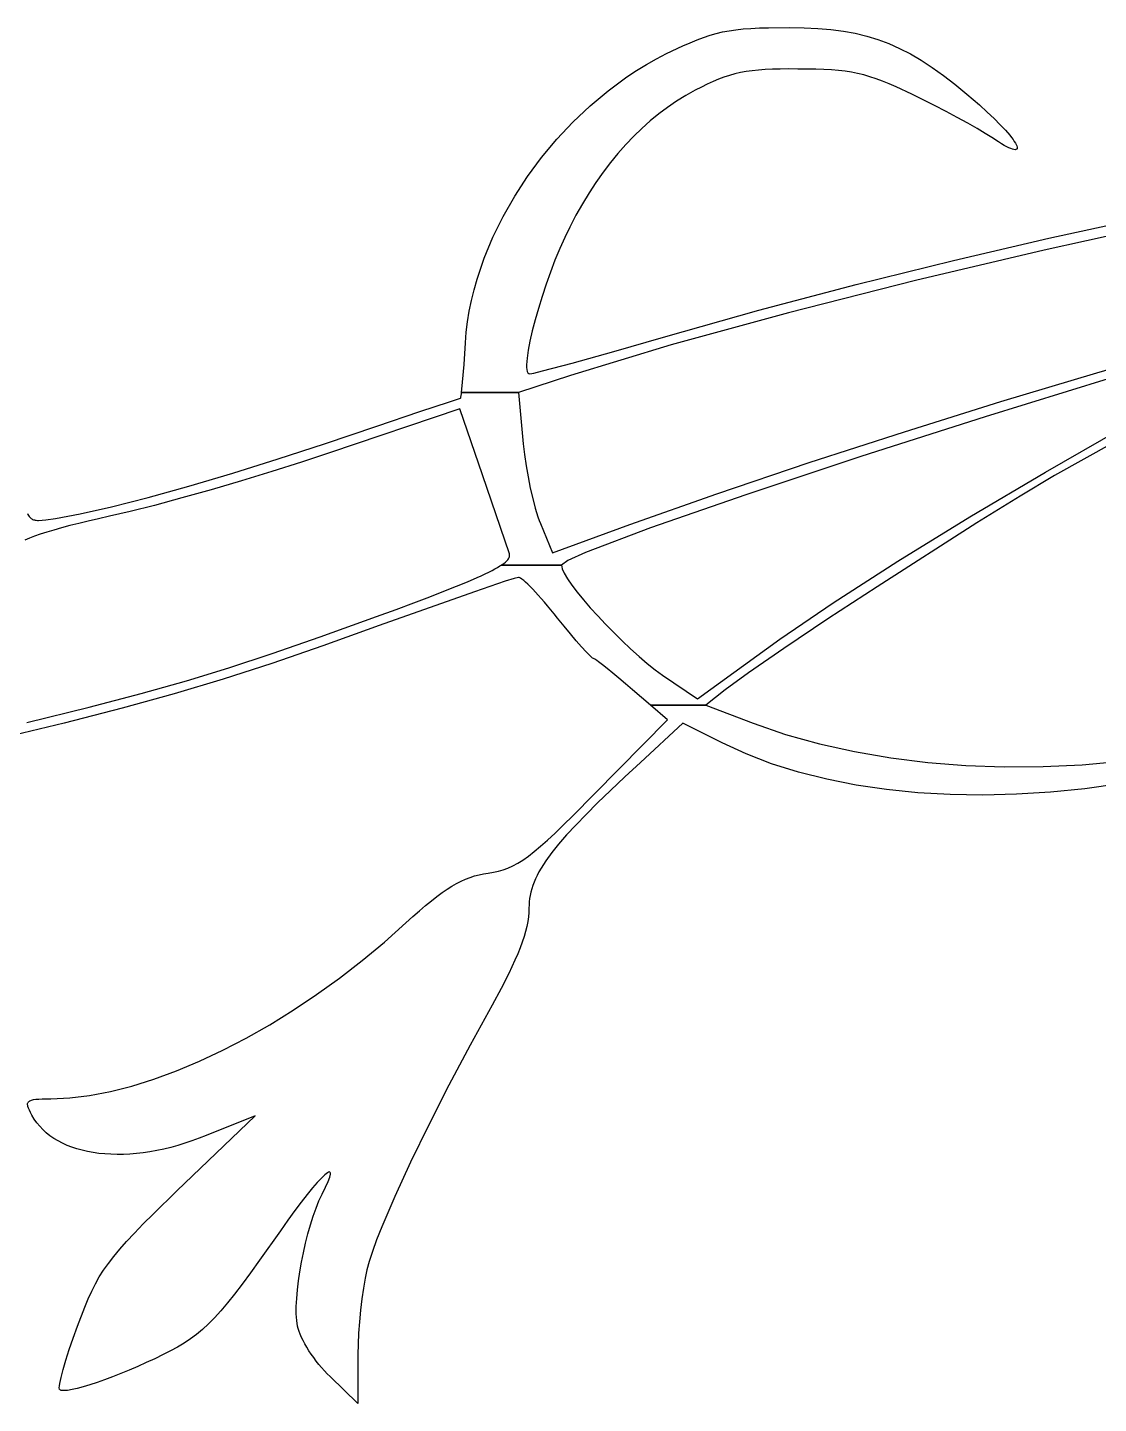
# Model space of a CAD drawing. Extents: x -119 to 121, y -47 to 51.
# Drawn here: x 52.27 to 61.54, y 33.26 to 45.17 of the extents above; entities that cross this region are included whole.
import ezdxf

# ---------------------------------------------------------------- set-up
doc = ezdxf.new("R2010")
doc.units = 0
doc.layers.add('BLACK', color=7, linetype='CONTINUOUS')

msp = doc.modelspace()

# ---------------------------------------------------------------- linework, layer by layer
at = {"layer": 'BLACK', "linetype": 'CONTINUOUS'}
for p, q in [((58.4639, 45.1613), (58.531, 45.1664)), ((58.531, 45.1664), (58.6038, 45.17)), ((58.6038, 45.17), (58.6832, 45.1723)), ((58.6832, 45.1723), (58.8662, 45.1739)), ((58.8662, 45.1739), (58.9921, 45.1721)), ((58.9921, 45.1721), (59.111, 45.1665)), ((59.111, 45.1665), (59.2238, 45.1568)), ((58.0051, 45.0423), (58.0645, 45.0667)), ((58.0645, 45.0667), (58.1212, 45.088)), ((58.1212, 45.088), (58.1763, 45.1064)), ((58.1763, 45.1064), (58.2308, 45.122)), ((58.2308, 45.122), (58.2858, 45.1351)), ((58.2858, 45.1351), (58.3423, 45.1459)), ((58.3423, 45.1459), (58.4013, 45.1545)), ((58.4013, 45.1545), (58.4639, 45.1613)), ((59.2238, 45.1568), (59.3314, 45.1426)), ((59.3314, 45.1426), (59.4345, 45.1236)), ((59.4345, 45.1236), (59.5339, 45.0995)), ((59.5339, 45.0995), (59.6305, 45.0699)), ((59.6305, 45.0699), (59.7252, 45.0345)), ((57.7127, 44.9027), (57.8008, 44.9481)), ((57.8008, 44.9481), (57.942, 45.0145)), ((57.942, 45.0145), (58.0051, 45.0423)), ((59.7252, 45.0345), (59.8187, 44.9931)), ((59.8187, 44.9931), (59.9118, 44.9451)), ((59.9118, 44.9451), (60.0055, 44.8904)), ((57.5406, 44.8017), (57.626, 44.8539)), ((57.626, 44.8539), (57.7127, 44.9027)), ((58.6549, 44.8102), (58.5964, 44.8059)), ((58.7176, 44.813), (58.6549, 44.8102)), ((58.7851, 44.8146), (58.7176, 44.813)), ((58.8579, 44.8149), (58.7851, 44.8146)), ((58.9367, 44.814), (58.8579, 44.8149)), ((59.0929, 44.8125), (58.9367, 44.814)), ((59.1623, 44.8102), (59.0929, 44.8125)), ((59.227, 44.8067), (59.1623, 44.8102)), ((60.0055, 44.8904), (60.1004, 44.8286)), ((60.1004, 44.8286), (60.1976, 44.7593)), ((57.2937, 44.6269), (57.4568, 44.7464)), ((57.4568, 44.7464), (57.5406, 44.8017)), ((58.2023, 44.7058), (58.153, 44.6833)), ((58.2501, 44.7257), (58.2023, 44.7058)), ((58.2971, 44.7433), (58.2501, 44.7257)), ((58.3439, 44.7587), (58.2971, 44.7433)), ((58.3911, 44.772), (58.3439, 44.7587)), ((58.4393, 44.7832), (58.3911, 44.772)), ((58.4892, 44.7925), (58.4393, 44.7832)), ((58.5413, 44.8), (58.4892, 44.7925)), ((58.5964, 44.8059), (58.5413, 44.8)), ((59.2877, 44.8017), (59.227, 44.8067)), ((59.3454, 44.7951), (59.2877, 44.8017)), ((59.4007, 44.7866), (59.3454, 44.7951)), ((59.4544, 44.7761), (59.4007, 44.7866)), ((59.5074, 44.7634), (59.4544, 44.7761)), ((59.5605, 44.7482), (59.5074, 44.7634)), ((59.6144, 44.7305), (59.5605, 44.7482)), ((59.6699, 44.7099), (59.6144, 44.7305)), ((59.7279, 44.6862), (59.6699, 44.7099)), ((60.1976, 44.7593), (60.2977, 44.6823)), ((57.1375, 44.4962), (57.2937, 44.6269)), ((57.9665, 44.585), (57.887, 44.5357)), ((58.0477, 44.6306), (57.9665, 44.585)), ((58.1017, 44.6583), (58.0477, 44.6306)), ((58.153, 44.6833), (58.1017, 44.6583)), ((59.7891, 44.6594), (59.7279, 44.6862)), ((59.9245, 44.5953), (59.7891, 44.6594)), ((60.0219, 44.5483), (59.9245, 44.5953)), ((60.2977, 44.6823), (60.4016, 44.5972)), ((60.4016, 44.5972), (60.5101, 44.5036)), ((56.989, 44.3555), (57.1375, 44.4962)), ((57.8092, 44.4825), (57.7331, 44.4255)), ((57.887, 44.5357), (57.8092, 44.4825)), ((60.1218, 44.4982), (60.0219, 44.5483)), ((60.2214, 44.4466), (60.1218, 44.4982)), ((60.5101, 44.5036), (60.5778, 44.4421)), ((56.8488, 44.2058), (56.989, 44.3555)), ((57.6587, 44.3648), (57.5861, 44.3002)), ((57.7331, 44.4255), (57.6587, 44.3648)), ((60.3178, 44.3951), (60.2214, 44.4466)), ((60.4083, 44.3453), (60.3178, 44.3951)), ((60.49, 44.2987), (60.4083, 44.3453)), ((60.5778, 44.4421), (60.6379, 44.3847)), ((60.6379, 44.3847), (60.6904, 44.3318)), ((60.6904, 44.3318), (60.735, 44.2839)), ((57.5153, 44.2318), (57.4462, 44.1596)), ((57.5861, 44.3002), (57.5153, 44.2318)), ((60.5602, 44.2568), (60.49, 44.2987)), ((60.6159, 44.2214), (60.5602, 44.2568)), ((60.6747, 44.1825), (60.6159, 44.2214)), ((60.735, 44.2839), (60.7717, 44.2412)), ((60.7717, 44.2412), (60.787, 44.2219)), ((60.787, 44.2219), (60.8003, 44.2041)), ((56.7175, 44.0482), (56.8488, 44.2058)), ((57.4462, 44.1596), (57.379, 44.0837)), ((60.7006, 44.1665), (60.6747, 44.1825)), ((60.7242, 44.1528), (60.7006, 44.1665)), ((60.7455, 44.1413), (60.7242, 44.1528)), ((60.7646, 44.1319), (60.7455, 44.1413)), ((60.7813, 44.1247), (60.7646, 44.1319)), ((60.7958, 44.1196), (60.7813, 44.1247)), ((60.8081, 44.1165), (60.7958, 44.1196)), ((60.8003, 44.2041), (60.8116, 44.1878)), ((60.8182, 44.1154), (60.8081, 44.1165)), ((60.8116, 44.1878), (60.8208, 44.173)), ((60.8261, 44.1163), (60.8182, 44.1154)), ((60.8208, 44.173), (60.8279, 44.1598)), ((60.8317, 44.1191), (60.8261, 44.1163)), ((60.8279, 44.1598), (60.8329, 44.1482)), ((60.8338, 44.1211), (60.8317, 44.1191)), ((60.8329, 44.1482), (60.8358, 44.1383)), ((60.8352, 44.1237), (60.8338, 44.1211)), ((60.8366, 44.1301), (60.8352, 44.1237)), ((60.8358, 44.1383), (60.8366, 44.1301)), ((56.596, 43.8836), (56.7175, 44.0482)), ((57.3136, 44.0039), (57.2501, 43.9203)), ((57.379, 44.0837), (57.3136, 44.0039)), ((56.4849, 43.7132), (56.596, 43.8836)), ((57.2501, 43.9203), (57.1885, 43.8329)), ((57.1287, 43.7417), (57.0709, 43.6467)), ((57.1885, 43.8329), (57.1287, 43.7417)), ((56.385, 43.5379), (56.4849, 43.7132)), ((57.0709, 43.6467), (57.0151, 43.5479)), ((56.2968, 43.3588), (56.385, 43.5379)), ((57.0151, 43.5479), (56.9612, 43.4453)), ((61.1098, 43.3491), (61.9036, 43.5217)), ((56.9612, 43.4453), (56.9177, 43.3566)), ((62.1397, 43.4817), (61.071, 43.2468)), ((56.2212, 43.177), (56.2968, 43.3588)), ((56.8751, 43.261), (56.8337, 43.1604)), ((56.9177, 43.3566), (56.8751, 43.261)), ((60.2843, 43.1564), (61.1098, 43.3491)), ((56.1588, 42.9936), (56.2212, 43.177)), ((56.8337, 43.1604), (56.794, 43.0563)), ((59.4425, 42.9471), (60.2843, 43.1564)), ((61.071, 43.2468), (59.9547, 42.9826)), ((56.794, 43.0563), (56.7565, 42.9506)), ((56.1104, 42.8094), (56.1328, 42.9015)), ((56.1328, 42.9015), (56.1588, 42.9936)), ((56.7565, 42.9506), (56.7215, 42.845)), ((58.6001, 42.7247), (59.4425, 42.9471)), ((59.9547, 42.9826), (58.8556, 42.7037)), ((56.0916, 42.7174), (56.1104, 42.8094)), ((56.7215, 42.845), (56.6897, 42.7412)), ((56.0765, 42.6257), (56.0916, 42.7174)), ((56.6897, 42.7412), (56.6613, 42.6409)), ((57.7725, 42.4928), (58.6001, 42.7247)), ((58.8556, 42.7037), (57.8385, 42.4249)), ((56.0653, 42.5343), (56.0765, 42.6257)), ((56.6369, 42.546), (56.6169, 42.458)), ((56.6613, 42.6409), (56.6369, 42.546)), ((56.0465, 42.2553), (56.058, 42.4434)), ((56.058, 42.4434), (56.0653, 42.5343)), ((56.6169, 42.458), (56.6018, 42.3789)), ((57.8385, 42.4249), (56.9682, 42.1612)), ((57.3437, 42.3687), (57.7725, 42.4928)), ((56.5921, 42.3102), (56.5881, 42.2538)), ((56.6018, 42.3789), (56.5921, 42.3102)), ((56.9823, 42.2679), (57.3437, 42.3687)), ((61.5253, 42.1835), (62.3301, 42.4148)), ((56.0342, 42.1029), (56.0465, 42.2553)), ((56.5881, 42.2538), (56.5884, 42.2307)), ((56.5884, 42.2307), (56.5904, 42.2113)), ((56.5904, 42.2113), (56.594, 42.1959)), ((56.594, 42.1959), (56.5993, 42.1846)), ((56.6507, 42.1817), (56.7268, 42.2001)), ((56.7268, 42.2001), (56.9823, 42.2679)), ((56.0246, 42.013), (56.0342, 42.1029)), ((56.9682, 42.1612), (56.5167, 42.013)), ((56.5993, 42.1846), (56.6064, 42.1776)), ((56.6064, 42.1776), (56.6154, 42.1753)), ((56.6154, 42.1753), (56.6507, 42.1817)), ((61.6233, 42.1305), (60.5596, 41.802)), ((60.6962, 41.9345), (61.5253, 42.1835)), ((55.9189, 41.9326), (56.0157, 41.9636)), ((56.0157, 41.9636), (56.0172, 41.966)), ((56.0172, 41.966), (56.019, 41.9732)), ((56.019, 41.9732), (56.0233, 42.0009)), ((56.0233, 42.0009), (56.0246, 42.013)), ((56.0246, 42.013), (56.5167, 42.013)), ((56.5167, 42.013), (56.0246, 42.013)), ((56.5167, 42.013), (56.559, 41.5685)), ((56.0087, 41.8719), (54.8798, 41.4909)), ((55.2914, 41.7225), (55.6647, 41.8481)), ((55.6647, 41.8481), (55.9189, 41.9326)), ((56.2062, 41.3004), (56.0087, 41.8719)), ((59.8602, 41.6733), (60.6962, 41.9345)), ((54.8374, 41.5685), (55.2914, 41.7225)), ((60.5596, 41.802), (59.4835, 41.4574)), ((59.0345, 41.4052), (59.8602, 41.6733)), ((61.0807, 41.3233), (61.7268, 41.692)), ((54.4373, 41.437), (54.8374, 41.5685)), ((54.8798, 41.4909), (54.6373, 41.4102)), ((56.559, 41.5685), (56.5635, 41.5227)), ((56.5635, 41.5227), (56.5691, 41.4757)), ((56.5691, 41.4757), (56.5831, 41.3791)), ((61.6688, 41.5775), (61.1592, 41.2933)), ((54.0427, 41.314), (54.4373, 41.437)), ((54.6373, 41.4102), (54.3807, 41.3285)), ((56.5831, 41.3791), (56.6003, 41.2815)), ((58.2364, 41.1357), (59.0345, 41.4052)), ((59.4835, 41.4574), (58.4868, 41.1267)), ((53.6638, 41.2024), (54.0427, 41.314)), ((54.1176, 41.2479), (53.8558, 41.1707)), ((54.3807, 41.3285), (54.1176, 41.2479)), ((56.439, 40.616), (56.2062, 41.3004)), ((56.6003, 41.2815), (56.6198, 41.1857)), ((60.4276, 40.9368), (61.0807, 41.3233)), ((61.1592, 41.2933), (60.8614, 41.1161)), ((53.3108, 41.1046), (53.6638, 41.2024)), ((53.8558, 41.1707), (53.6029, 41.0992)), ((56.6198, 41.1857), (56.641, 41.0946)), ((57.4833, 40.87), (58.2364, 41.1357)), ((58.4868, 41.1267), (57.6612, 40.8398)), ((60.8614, 41.1161), (60.4856, 40.8833)), ((52.7231, 40.9613), (52.9938, 41.0233)), ((52.9938, 41.0233), (53.3108, 41.1046)), ((53.3667, 41.0355), (53.1547, 40.9818)), ((53.6029, 41.0992), (53.3667, 41.0355)), ((56.641, 41.0946), (56.6632, 41.0109)), ((56.6632, 41.0109), (56.6854, 40.9374)), ((52.2653, 40.9659), (52.2696, 40.9563)), ((52.2696, 40.9563), (52.2742, 40.9477)), ((52.2742, 40.9477), (52.2792, 40.94)), ((52.2792, 40.94), (52.2846, 40.9333)), ((52.2846, 40.9333), (52.2903, 40.9273)), ((52.2903, 40.9273), (52.2964, 40.9222)), ((52.2964, 40.9222), (52.303, 40.9179)), ((52.303, 40.9179), (52.3099, 40.9143)), ((52.3099, 40.9143), (52.3173, 40.9113)), ((52.3173, 40.9113), (52.3251, 40.909)), ((52.3251, 40.909), (52.3333, 40.9073)), ((52.3333, 40.9073), (52.3421, 40.9062)), ((52.3421, 40.9062), (52.3513, 40.9055)), ((52.3513, 40.9055), (52.3609, 40.9053)), ((52.3609, 40.9053), (52.4259, 40.9099)), ((52.4259, 40.9099), (52.5087, 40.921)), ((52.5087, 40.921), (52.7231, 40.9613)), ((52.7096, 40.8792), (52.6321, 40.8596)), ((52.7925, 40.8992), (52.7096, 40.8792)), ((52.8809, 40.9196), (52.7925, 40.8992)), ((52.9748, 40.9405), (52.8809, 40.9196)), ((53.1547, 40.9818), (52.9748, 40.9405)), ((56.6854, 40.9374), (56.6964, 40.9054)), ((56.6964, 40.9054), (56.7072, 40.877)), ((56.7072, 40.877), (56.813, 40.623)), ((60.4856, 40.8833), (59.6229, 40.3311)), ((59.8031, 40.5529), (60.4276, 40.9368)), ((52.3266, 40.7676), (52.2819, 40.7502)), ((52.3768, 40.7853), (52.3266, 40.7676)), ((52.4325, 40.8033), (52.3768, 40.7853)), ((52.4936, 40.8217), (52.4325, 40.8033)), ((52.5601, 40.8405), (52.4936, 40.8217)), ((52.6321, 40.8596), (52.5601, 40.8405)), ((56.813, 40.623), (57.4833, 40.87)), ((57.6612, 40.8398), (57.0985, 40.6267)), ((52.2819, 40.7502), (52.2426, 40.7331)), ((56.3678, 40.5172), (56.3752, 40.5221)), ((56.3752, 40.5221), (56.3909, 40.5333)), ((56.3909, 40.5333), (56.4042, 40.544)), ((56.4042, 40.544), (56.4154, 40.5542)), ((56.4154, 40.5542), (56.4244, 40.564)), ((56.4244, 40.564), (56.4314, 40.5735)), ((56.4314, 40.5735), (56.4365, 40.5825)), ((56.4365, 40.5825), (56.4397, 40.5913)), ((56.4409, 40.608), (56.439, 40.616)), ((56.4397, 40.5913), (56.4412, 40.5997)), ((56.4412, 40.5997), (56.4409, 40.608)), ((56.9445, 40.5571), (56.8906, 40.5172)), ((57.0985, 40.6267), (56.9445, 40.5571)), ((59.2426, 40.1922), (59.8031, 40.5529)), ((56.0758, 40.3742), (56.1585, 40.4099)), ((56.1585, 40.4099), (56.1953, 40.4265)), ((56.1953, 40.4265), (56.2291, 40.4422)), ((56.2291, 40.4422), (56.2601, 40.4572)), ((56.2601, 40.4572), (56.2884, 40.4715)), ((56.2884, 40.4715), (56.3139, 40.4851)), ((56.3139, 40.4851), (56.3368, 40.498)), ((56.3368, 40.498), (56.3573, 40.5104)), ((56.3573, 40.5104), (56.3678, 40.5172)), ((56.3678, 40.5172), (56.8906, 40.5172)), ((56.8906, 40.5172), (56.3678, 40.5172)), ((56.4804, 40.4028), (56.4016, 40.3781)), ((56.5167, 40.4114), (56.4804, 40.4028)), ((56.5203, 40.4109), (56.5167, 40.4114)), ((56.5246, 40.4096), (56.5203, 40.4109)), ((56.5295, 40.4074), (56.5246, 40.4096)), ((56.535, 40.4043), (56.5295, 40.4074)), ((56.5477, 40.3958), (56.535, 40.4043)), ((56.8906, 40.5172), (56.8922, 40.5033)), ((56.8922, 40.5033), (56.8968, 40.487)), ((56.8968, 40.487), (56.9146, 40.4473)), ((56.9146, 40.4473), (56.9429, 40.3995)), ((56.9429, 40.3995), (56.9807, 40.3446)), ((56.1357, 40.2879), (55.3102, 39.9951)), ((55.7486, 40.244), (55.8715, 40.2915)), ((55.8715, 40.2915), (55.9803, 40.3349)), ((55.9803, 40.3349), (56.0758, 40.3742)), ((56.4016, 40.3781), (56.1357, 40.2879)), ((56.5626, 40.384), (56.5477, 40.3958)), ((56.5796, 40.3693), (56.5626, 40.384)), ((56.5984, 40.3518), (56.5796, 40.3693)), ((56.6189, 40.3317), (56.5984, 40.3518)), ((56.641, 40.3091), (56.6189, 40.3317)), ((56.6645, 40.2841), (56.641, 40.3091)), ((56.6893, 40.257), (56.6645, 40.2841)), ((56.9807, 40.3446), (57.0267, 40.2838)), ((57.0267, 40.2838), (57.08, 40.2183)), ((59.6229, 40.3311), (59.197, 40.0515)), ((55.458, 40.1349), (55.611, 40.1918)), ((55.611, 40.1918), (55.7486, 40.244)), ((56.7151, 40.228), (56.6893, 40.257)), ((56.7419, 40.1971), (56.7151, 40.228)), ((56.7694, 40.1645), (56.7419, 40.1971)), ((56.7976, 40.1305), (56.7694, 40.1645)), ((57.08, 40.2183), (57.1393, 40.1493)), ((58.7815, 39.8752), (59.2426, 40.1922)), ((54.8014, 39.8978), (55.289, 40.0727)), ((55.289, 40.0727), (55.458, 40.1349)), ((56.8263, 40.0951), (56.7976, 40.1305)), ((56.8553, 40.0586), (56.8263, 40.0951)), ((56.9127, 39.9887), (56.8553, 40.0586)), ((57.1393, 40.1493), (57.2037, 40.078)), ((57.2037, 40.078), (57.2719, 40.0055)), ((59.197, 40.0515), (58.8157, 39.7961)), ((55.3102, 39.9951), (54.8226, 39.8187)), ((56.9674, 39.9231), (56.9127, 39.9887)), ((57.0184, 39.8633), (56.9674, 39.9231)), ((57.2719, 40.0055), (57.3429, 39.9331)), ((57.3429, 39.9331), (57.4156, 39.8618)), ((54.8226, 39.8187), (54.3807, 39.6657)), ((54.386, 39.7532), (54.8014, 39.8978)), ((57.0643, 39.8108), (57.0184, 39.8633)), ((57.104, 39.7672), (57.0643, 39.8108)), ((57.4156, 39.8618), (57.4889, 39.7929)), ((58.0689, 39.3601), (58.7815, 39.8752)), ((54.0104, 39.6295), (54.386, 39.7532)), ((57.1361, 39.7342), (57.104, 39.7672)), ((57.149, 39.7221), (57.1361, 39.7342)), ((57.1595, 39.7132), (57.149, 39.7221)), ((57.1675, 39.7077), (57.1595, 39.7132)), ((57.1728, 39.7058), (57.1675, 39.7077)), ((57.1782, 39.7032), (57.1728, 39.7058)), ((57.1865, 39.6981), (57.1782, 39.7032)), ((57.1974, 39.6906), (57.1865, 39.6981)), ((57.2107, 39.6808), (57.1974, 39.6906)), ((57.4889, 39.7929), (57.5616, 39.7276)), ((57.5616, 39.7276), (57.6327, 39.667)), ((58.8157, 39.7961), (58.5094, 39.5849)), ((53.6424, 39.5171), (54.0104, 39.6295)), ((54.3807, 39.6657), (53.9602, 39.5293)), ((57.2443, 39.6551), (57.2107, 39.6808)), ((57.2857, 39.622), (57.2443, 39.6551)), ((57.3338, 39.5827), (57.2857, 39.622)), ((57.3871, 39.5381), (57.3338, 39.5827)), ((57.6327, 39.667), (57.701, 39.6123)), ((57.701, 39.6123), (57.7655, 39.5647)), ((57.7655, 39.5647), (58.0689, 39.3601)), ((58.5094, 39.5849), (58.3088, 39.4377)), ((53.2496, 39.4067), (53.6424, 39.5171)), ((53.9602, 39.5293), (53.5366, 39.4024)), ((57.4445, 39.4895), (57.3871, 39.5381)), ((57.5044, 39.4377), (57.4445, 39.4895)), ((52.7996, 39.2889), (53.2496, 39.4067)), ((53.5366, 39.4024), (53.0855, 39.2782)), ((57.6602, 39.3037), (57.5044, 39.4377)), ((58.3088, 39.4377), (58.1394, 39.3037)), ((52.2602, 39.1542), (52.7996, 39.2889)), ((53.0855, 39.2782), (52.5826, 39.1498)), ((57.8078, 39.1767), (57.6602, 39.3037)), ((57.6602, 39.3037), (58.1394, 39.3037)), ((58.1394, 39.3037), (57.6602, 39.3037)), ((58.1394, 39.3037), (58.5487, 39.1484)), ((52.5826, 39.1498), (52.0035, 39.01)), ((57.1728, 38.5346), (57.8078, 39.1767)), ((57.9419, 39.1484), (57.575, 38.8098)), ((58.2805, 38.9791), (57.9419, 39.1484)), ((58.5487, 39.1484), (58.8304, 39.0523)), ((58.4885, 38.8829), (58.2805, 38.9791)), ((58.8304, 39.0523), (59.1242, 38.9704)), ((59.1242, 38.9704), (59.4287, 38.9026)), ((58.7095, 38.7982), (58.4885, 38.8829)), ((59.4287, 38.9026), (59.7424, 38.8489)), ((57.575, 38.8098), (57.4386, 38.6837)), ((58.9426, 38.7249), (58.7095, 38.7982)), ((59.7424, 38.8489), (60.0638, 38.8092)), ((60.0638, 38.8092), (60.3916, 38.7834)), ((60.3916, 38.7834), (60.7243, 38.7716)), ((60.7243, 38.7716), (61.0604, 38.7736)), ((61.0604, 38.7736), (61.3985, 38.7894)), ((61.3985, 38.7894), (61.7372, 38.819)), ((57.4386, 38.6837), (57.3147, 38.5671)), ((59.1868, 38.663), (58.9426, 38.7249)), ((59.4412, 38.6126), (59.1868, 38.663)), ((59.7047, 38.5737), (59.4412, 38.6126)), ((61.7228, 38.6228), (61.4228, 38.5812)), ((56.9876, 38.3466), (57.1728, 38.5346)), ((57.3147, 38.5671), (57.2028, 38.4592)), ((59.9764, 38.5462), (59.7047, 38.5737)), ((60.2552, 38.5302), (59.9764, 38.5462)), ((60.5403, 38.5257), (60.2552, 38.5302)), ((60.8305, 38.5327), (60.5403, 38.5257)), ((61.125, 38.5512), (60.8305, 38.5327)), ((61.4228, 38.5812), (61.125, 38.5512)), ((57.2028, 38.4592), (57.1025, 38.3594)), ((56.835, 38.1975), (56.9076, 38.2675)), ((56.9076, 38.2675), (56.9876, 38.3466)), ((57.0131, 38.267), (56.9343, 38.1813)), ((57.1025, 38.3594), (57.0131, 38.267)), ((56.709, 38.0824), (56.7691, 38.136)), ((56.7691, 38.136), (56.835, 38.1975)), ((56.9343, 38.1813), (56.8654, 38.1017)), ((56.6031, 37.9966), (56.6539, 38.0362)), ((56.6539, 38.0362), (56.709, 38.0824)), ((56.8059, 38.0275), (56.7554, 37.958)), ((56.8654, 38.1017), (56.8059, 38.0275)), ((56.4267, 37.8936), (56.4683, 37.9123)), ((56.4683, 37.9123), (56.5111, 37.9353)), ((56.5111, 37.9353), (56.5557, 37.9632)), ((56.5557, 37.9632), (56.6031, 37.9966)), ((56.7333, 37.9248), (56.7133, 37.8925)), ((56.7554, 37.958), (56.7333, 37.9248)), ((55.982, 37.7614), (56.0214, 37.7816)), ((56.0214, 37.7816), (56.0602, 37.799)), ((56.0602, 37.799), (56.0986, 37.8137)), ((56.0986, 37.8137), (56.137, 37.826)), ((56.137, 37.826), (56.1758, 37.8361)), ((56.1758, 37.8361), (56.2152, 37.8441)), ((56.2152, 37.8441), (56.2556, 37.8502)), ((56.2556, 37.8502), (56.3006, 37.8576)), ((56.3006, 37.8576), (56.3436, 37.8669)), ((56.3436, 37.8669), (56.3854, 37.8787)), ((56.3854, 37.8787), (56.4267, 37.8936)), ((56.6648, 37.8004), (56.6523, 37.7709)), ((56.6791, 37.8304), (56.6648, 37.8004)), ((56.6952, 37.861), (56.6791, 37.8304)), ((56.7133, 37.8925), (56.6952, 37.861)), ((55.8112, 37.6484), (55.8565, 37.6819)), ((55.8565, 37.6819), (55.8999, 37.7118)), ((55.8999, 37.7118), (55.9416, 37.7382)), ((55.9416, 37.7382), (55.982, 37.7614)), ((56.6187, 37.6575), (56.6141, 37.6298)), ((56.6247, 37.6854), (56.6187, 37.6575)), ((56.6323, 37.7136), (56.6247, 37.6854)), ((56.6414, 37.742), (56.6323, 37.7136)), ((56.6523, 37.7709), (56.6414, 37.742)), ((55.6598, 37.5243), (55.7131, 37.5698)), ((55.7131, 37.5698), (55.7635, 37.6111)), ((55.7635, 37.6111), (55.8112, 37.6484)), ((56.6084, 37.5468), (56.6072, 37.5093)), ((56.609, 37.5745), (56.6084, 37.5468)), ((56.6109, 37.6022), (56.609, 37.5745)), ((56.6141, 37.6298), (56.6109, 37.6022)), ((55.3562, 37.2527), (55.543, 37.4198)), ((55.543, 37.4198), (55.6032, 37.4743)), ((55.6032, 37.4743), (55.6598, 37.5243)), ((56.5978, 37.4304), (56.5895, 37.3888)), ((56.6037, 37.4705), (56.5978, 37.4304)), ((56.6072, 37.5093), (56.6037, 37.4705)), ((56.5656, 37.3004), (56.5499, 37.2532)), ((56.5788, 37.3456), (56.5656, 37.3004)), ((56.5895, 37.3888), (56.5788, 37.3456)), ((55.1642, 37.093), (55.3562, 37.2527)), ((56.5316, 37.2037), (56.5108, 37.1519)), ((56.5499, 37.2532), (56.5316, 37.2037)), ((54.9681, 36.9412), (55.1642, 37.093)), ((56.4875, 37.0975), (56.4328, 36.9803)), ((56.5108, 37.1519), (56.4875, 37.0975)), ((56.4328, 36.9803), (56.3673, 36.8507)), ((54.7686, 36.7977), (54.9681, 36.9412)), ((56.3673, 36.8507), (56.2909, 36.7072)), ((54.5669, 36.663), (54.7686, 36.7977)), ((56.2909, 36.7072), (56.0995, 36.3613)), ((54.3638, 36.5376), (54.5669, 36.663)), ((54.1602, 36.422), (54.3638, 36.5376)), ((53.9572, 36.3165), (54.1602, 36.422)), ((56.0995, 36.3613), (55.9147, 36.0126)), ((53.7557, 36.2217), (53.9572, 36.3165)), ((53.361, 36.066), (53.5567, 36.138)), ((53.5567, 36.138), (53.7557, 36.2217)), ((52.9836, 35.9585), (53.1697, 36.006)), ((53.1697, 36.006), (53.361, 36.066)), ((55.9147, 36.0126), (55.7412, 35.671)), ((52.2734, 35.8691), (52.2771, 35.8729)), ((52.2771, 35.8729), (52.2817, 35.8763)), ((52.2817, 35.8763), (52.2871, 35.8794)), ((52.2871, 35.8794), (52.2935, 35.8822)), ((52.2935, 35.8822), (52.3007, 35.8847)), ((52.3007, 35.8847), (52.3089, 35.8868)), ((52.3089, 35.8868), (52.318, 35.8887)), ((52.318, 35.8887), (52.3392, 35.8916)), ((52.3392, 35.8916), (52.3645, 35.8937)), ((52.3645, 35.8937), (52.3941, 35.895)), ((52.3941, 35.895), (52.4281, 35.8956)), ((52.4281, 35.8956), (52.4668, 35.8958)), ((52.4668, 35.8958), (52.6312, 35.9029)), ((52.6312, 35.9029), (52.8038, 35.924)), ((52.8038, 35.924), (52.9836, 35.9585)), ((52.2666, 35.8497), (52.2672, 35.8552)), ((52.2668, 35.8437), (52.2666, 35.8497)), ((52.2677, 35.8373), (52.2668, 35.8437)), ((52.2672, 35.8552), (52.2685, 35.8602)), ((52.2693, 35.8303), (52.2677, 35.8373)), ((52.2685, 35.8602), (52.2705, 35.8648)), ((52.2745, 35.8149), (52.2693, 35.8303)), ((52.2705, 35.8648), (52.2734, 35.8691)), ((52.2822, 35.7972), (52.2745, 35.8149)), ((52.2923, 35.7772), (52.2822, 35.7972)), ((52.3045, 35.7547), (52.2923, 35.7772)), ((52.3243, 35.7205), (52.3045, 35.7547)), ((52.3467, 35.6881), (52.3243, 35.7205)), ((52.3716, 35.6574), (52.3467, 35.6881)), ((52.3989, 35.6285), (52.3716, 35.6574)), ((53.5604, 35.0985), (54.2377, 35.7477)), ((54.2377, 35.7477), (53.8144, 35.5783)), ((55.7412, 35.671), (55.5836, 35.3464)), ((52.4285, 35.6013), (52.3989, 35.6285)), ((52.4604, 35.576), (52.4285, 35.6013)), ((52.4944, 35.5524), (52.4604, 35.576)), ((52.5305, 35.5307), (52.4944, 35.5524)), ((52.5686, 35.5108), (52.5305, 35.5307)), ((53.6903, 35.5308), (53.6286, 35.5102)), ((53.7523, 35.5536), (53.6903, 35.5308)), ((53.8144, 35.5783), (53.7523, 35.5536)), ((52.6086, 35.4927), (52.5686, 35.5108)), ((52.6505, 35.4764), (52.6086, 35.4927)), ((52.6942, 35.462), (52.6505, 35.4764)), ((52.7395, 35.4495), (52.6942, 35.462)), ((52.7864, 35.4388), (52.7395, 35.4495)), ((52.8349, 35.43), (52.7864, 35.4388)), ((52.8848, 35.4231), (52.8349, 35.43)), ((52.9361, 35.4181), (52.8848, 35.4231)), ((52.9886, 35.415), (52.9361, 35.4181)), ((53.0424, 35.4138), (52.9886, 35.415)), ((53.0973, 35.4146), (53.0424, 35.4138)), ((53.1532, 35.4173), (53.0973, 35.4146)), ((53.2101, 35.422), (53.1532, 35.4173)), ((53.2679, 35.4286), (53.2101, 35.422)), ((53.3264, 35.4372), (53.2679, 35.4286)), ((53.3857, 35.4478), (53.3264, 35.4372)), ((53.4457, 35.4604), (53.3857, 35.4478)), ((53.5062, 35.475), (53.4457, 35.4604)), ((53.5672, 35.4916), (53.5062, 35.475)), ((53.6286, 35.5102), (53.5672, 35.4916)), ((55.5836, 35.3464), (55.4464, 35.0485)), ((54.7755, 35.1714), (54.7346, 35.124)), ((54.8108, 35.2092), (54.7755, 35.1714)), ((54.8401, 35.237), (54.8108, 35.2092)), ((54.863, 35.2547), (54.8401, 35.237)), ((54.8475, 35.1316), (54.87, 35.1808)), ((54.8719, 35.2596), (54.863, 35.2547)), ((54.87, 35.1808), (54.884, 35.2182)), ((54.8791, 35.2619), (54.8719, 35.2596)), ((54.8846, 35.2616), (54.8791, 35.2619)), ((54.884, 35.2182), (54.89, 35.244)), ((54.8883, 35.2584), (54.8846, 35.2616)), ((54.8901, 35.2526), (54.8883, 35.2584)), ((54.89, 35.244), (54.8901, 35.2526)), ((53.3544, 34.8977), (53.5604, 35.0985)), ((54.6883, 35.0673), (54.637, 35.0016)), ((54.7346, 35.124), (54.6883, 35.0673)), ((54.7901, 35.0124), (54.8163, 35.0703)), ((54.8163, 35.0703), (54.8475, 35.1316)), ((55.4464, 35.0485), (55.3344, 34.7873)), ((54.581, 34.9271), (54.5207, 34.8441)), ((54.637, 35.0016), (54.581, 34.9271)), ((54.7401, 34.878), (54.7646, 34.948)), ((54.7646, 34.948), (54.7901, 35.0124)), ((53.1917, 34.733), (53.2681, 34.8115)), ((53.2681, 34.8115), (53.3544, 34.8977)), ((54.5207, 34.8441), (54.4564, 34.7528)), ((54.6947, 34.7254), (54.7167, 34.8034)), ((54.7167, 34.8034), (54.7401, 34.878)), ((53.1243, 34.6609), (53.1917, 34.733)), ((54.4564, 34.7528), (54.2756, 34.4972)), ((54.6743, 34.6448), (54.6947, 34.7254)), ((55.3344, 34.7873), (55.2893, 34.6735)), ((53.0123, 34.531), (53.0648, 34.594)), ((53.0648, 34.594), (53.1243, 34.6609)), ((54.639, 34.4803), (54.6556, 34.5628)), ((54.6556, 34.5628), (54.6743, 34.6448)), ((55.2522, 34.5726), (55.2237, 34.4857)), ((55.2893, 34.6735), (55.2522, 34.5726)), ((52.9247, 34.4115), (52.9659, 34.4706)), ((52.9659, 34.4706), (53.0123, 34.531)), ((54.2756, 34.4972), (54.197, 34.3886)), ((54.6246, 34.3984), (54.639, 34.4803)), ((55.2237, 34.4857), (55.2043, 34.4142)), ((52.8538, 34.2922), (52.8876, 34.3525)), ((52.8876, 34.3525), (52.9247, 34.4115)), ((54.197, 34.3886), (54.125, 34.2916)), ((54.6127, 34.3181), (54.6246, 34.3984)), ((55.1888, 34.3412), (55.1743, 34.2568)), ((55.2043, 34.4142), (55.1888, 34.3412)), ((52.7919, 34.1628), (52.8222, 34.2294)), ((52.8222, 34.2294), (52.8538, 34.2922)), ((54.0588, 34.2051), (53.9973, 34.1282)), ((54.125, 34.2916), (54.0588, 34.2051)), ((54.597, 34.1664), (54.6034, 34.2405)), ((54.6034, 34.2405), (54.6127, 34.3181)), ((55.1743, 34.2568), (55.1612, 34.164)), ((52.6996, 33.9273), (52.7621, 34.0911)), ((52.7621, 34.0911), (52.7919, 34.1628)), ((53.9973, 34.1282), (53.9397, 34.0601)), ((54.5937, 34.0971), (54.597, 34.1664)), ((54.5937, 34.0334), (54.5937, 34.0971)), ((55.1612, 34.164), (55.1496, 34.0658)), ((53.8849, 33.9996), (53.8322, 33.946)), ((53.9397, 34.0601), (53.8849, 33.9996)), ((54.5973, 33.9765), (54.5937, 34.0334)), ((54.6046, 33.9273), (54.5973, 33.9765)), ((55.1401, 33.9653), (55.1329, 33.8655)), ((55.1496, 34.0658), (55.1401, 33.9653)), ((52.6617, 33.8232), (52.6996, 33.9273)), ((53.7289, 33.8552), (53.6766, 33.8162)), ((53.7805, 33.8982), (53.7289, 33.8552)), ((53.8322, 33.946), (53.7805, 33.8982)), ((54.6098, 33.9052), (54.6046, 33.9273)), ((54.6173, 33.8813), (54.6098, 33.9052)), ((54.627, 33.8559), (54.6173, 33.8813)), ((54.6388, 33.8292), (54.627, 33.8559)), ((55.1329, 33.8655), (55.1283, 33.7695)), ((52.6277, 33.7243), (52.6617, 33.8232)), ((53.5657, 33.7461), (53.5053, 33.7132)), ((53.6225, 33.7802), (53.5657, 33.7461)), ((53.6766, 33.8162), (53.6225, 33.7802)), ((54.6524, 33.8014), (54.6388, 33.8292)), ((54.6678, 33.7728), (54.6524, 33.8014)), ((54.6849, 33.7435), (54.6678, 33.7728)), ((54.7034, 33.7139), (54.6849, 33.7435)), ((55.1283, 33.7695), (55.1267, 33.6804)), ((52.5744, 33.5516), (52.5984, 33.6329)), ((52.5984, 33.6329), (52.6277, 33.7243)), ((53.2946, 33.6106), (53.2205, 33.5774)), ((53.3681, 33.645), (53.2946, 33.6106)), ((53.4404, 33.6804), (53.3681, 33.645)), ((53.5053, 33.7132), (53.4404, 33.6804)), ((54.7232, 33.6841), (54.7034, 33.7139)), ((54.7442, 33.6543), (54.7232, 33.6841)), ((54.7662, 33.6249), (54.7442, 33.6543)), ((54.7891, 33.5959), (54.7662, 33.6249)), ((55.1267, 33.6804), (55.1267, 33.257)), ((52.5563, 33.4829), (52.5744, 33.5516)), ((53.0025, 33.4876), (52.9337, 33.4619)), ((53.0737, 33.5157), (53.0025, 33.4876)), ((53.1466, 33.5457), (53.0737, 33.5157)), ((53.2205, 33.5774), (53.1466, 33.5457)), ((54.8128, 33.5677), (54.7891, 33.5959)), ((54.8371, 33.5405), (54.8128, 33.5677)), ((54.8618, 33.5145), (54.8371, 33.5405)), ((54.8868, 33.4899), (54.8618, 33.5145)), ((55.1267, 33.257), (54.8868, 33.4899)), ((52.5406, 33.3931), (52.5418, 33.4088)), ((52.5415, 33.3824), (52.5406, 33.3931)), ((52.5427, 33.379), (52.5415, 33.3824)), ((52.5418, 33.4088), (52.5448, 33.4292)), ((52.5444, 33.377), (52.5427, 33.379)), ((52.5502, 33.373), (52.5444, 33.377)), ((52.5448, 33.4292), (52.5563, 33.4829)), ((52.5584, 33.3702), (52.5502, 33.373)), ((52.5688, 33.3685), (52.5584, 33.3702)), ((52.5814, 33.368), (52.5688, 33.3685)), ((52.6128, 33.3703), (52.5814, 33.368)), ((52.6516, 33.3768), (52.6128, 33.3703)), ((52.6973, 33.3871), (52.6516, 33.3768)), ((52.7491, 33.401), (52.6973, 33.3871)), ((52.8063, 33.4183), (52.7491, 33.401)), ((52.868, 33.4387), (52.8063, 33.4183)), ((52.9337, 33.4619), (52.868, 33.4387))]:
    msp.add_line(p, q, dxfattribs=at)

doc.saveas('drawing.dxf')
